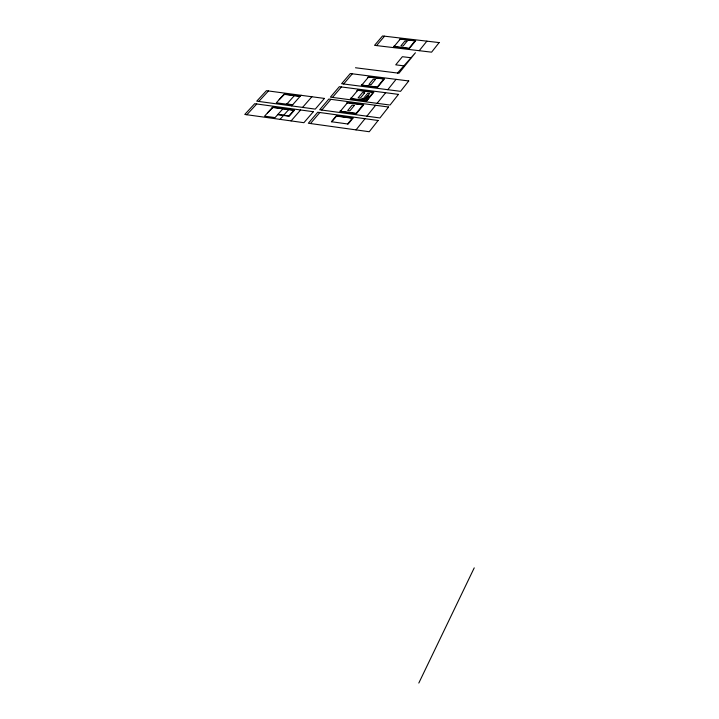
<?xml version="1.0" encoding="UTF-8"?>
<svg xmlns="http://www.w3.org/2000/svg" width="719" height="719" viewBox="0 0 719 719"><rect width="100%" height="100%" fill="white"/><g stroke="black" fill="none" stroke-linecap="round" stroke-linejoin="round"><path stroke-width="1.08" d="M418.809 683.05L474.234 567.866M387.784 89.686L396.07 79.351M366.87 116.181L375.606 105.289M377.116 103.329L385.636 92.706M419.231 50.69L426.879 41.154M356.04 129.887L365.009 118.698M347.645 123.974L352.283 118.276L336.86 116.163L335.584 116.694M362.816 100.13L364.021 98.656M363.437 100.211L364.641 98.746M364.057 100.292L369.629 93.479L367.769 93.236L362.196 100.049M360.956 99.878L362.16 98.413L367.661 99.141M361.576 99.959L362.78 98.494M362.322 84.474L368.002 77.652M394.533 45.971L399.773 39.671M340.905 110.618L346.882 103.419M351.393 97.937L357.226 90.927M331.774 121.781L335.953 116.748M343.664 83.979L352.328 73.805M376.54 45.585L384.539 36.184M321.797 110.052L330.92 99.33M332.502 97.407L341.408 86.954M310.473 123.533L319.847 112.524M302.573 107.392L311.866 96.75M291.078 120.909L300.614 109.971M291.662 105.909L301.117 95.223M280.059 119.372L289.757 108.398M397.517 73.032L415.42 52.766L398.973 73.221L355.492 67.766M286.71 104.201L294.314 95.672M282.864 108.857L275.062 117.61L264.574 116.154L272.672 107.176L288.876 109.396M283.825 94.953L279.143 99.689M272.258 108.093L267.459 112.964M258.795 101.442L268.448 90.962M246.833 114.734L256.746 103.985M411.016 57.754L402.37 56.702L395.738 64.836L403.871 65.842M367.499 96.085L369.899 96.4M367.247 96.391L369.647 96.706M367.005 96.688L369.404 97.011M366.753 96.993L369.153 97.308M366.501 97.299L368.91 97.613M366.259 97.604L368.658 97.919M366.007 97.91L368.407 98.224M365.755 98.215L368.164 98.53M365.504 98.521L367.912 98.836M300.263 96.202L284.23 94.063L276.339 102.799L292.48 104.983M300.048 96.436L284.733 94.396L283.466 94.899M286.935 103.958L292.705 104.74M289.218 109.441L294.502 110.169L289.164 116.244L277.696 114.654M271.899 108.048L273.184 107.526L293.81 110.349L288.912 115.93L277.831 114.393M408.743 80.959L400.564 91.34L341.606 83.719L350.288 73.545L408.743 80.959M398.452 94.378L390.049 105.046L330.416 97.137L339.341 86.684L398.452 94.378M439.138 42.592L431.589 52.172L374.545 45.342L382.562 35.95L439.138 42.592M388.557 107.014L379.938 117.961L319.685 109.764L328.835 99.051L388.557 107.014M378.104 120.486L369.251 131.73L308.343 123.237L317.735 112.236L378.104 120.486M383.793 79.009L377.232 87.053L362.196 85.112L362.691 84.518L361.954 84.429L361.262 85.255L377.529 87.359L384.467 78.838L368.317 76.789L367.634 77.607L368.847 77.113L383.793 79.009M415.034 40.875L408.985 48.299L394.425 46.564L394.884 46.016L394.174 45.935L393.536 46.699L409.282 48.577L415.681 40.713L400.052 38.88L399.422 39.635L400.573 39.177L415.034 40.875M363.032 104.893L356.121 113.377L340.752 111.292L341.273 110.663L340.527 110.564L339.799 111.436L356.417 113.692L363.733 104.713L347.232 102.511L346.513 103.374L347.771 102.862L363.032 104.893M373.206 92.347L366.465 100.615L351.258 98.593L351.762 97.991L351.025 97.892L350.315 98.746L366.762 100.921L373.889 92.167L357.559 90.037L356.858 90.882L358.098 90.369L373.206 92.347M352.993 118.096L348.158 124.045L331.396 121.727L336.312 115.813L352.993 118.096M375.372 79.494L371.103 84.689L368.946 84.411L373.224 79.225L375.372 79.494M406.936 41.351L403 46.142L400.905 45.89L404.86 41.1L406.936 41.351M354.395 105.387L349.892 110.861L347.69 110.564L352.202 105.091L354.395 105.387M364.677 92.832L360.282 98.17L358.098 97.883L362.502 92.544L364.677 92.832M324.44 98.422L315.264 109.117L256.746 101.163L266.416 90.693L324.44 98.422M313.331 111.715L303.903 122.697L244.766 114.447L254.697 103.698L313.331 111.715"/></g></svg>
